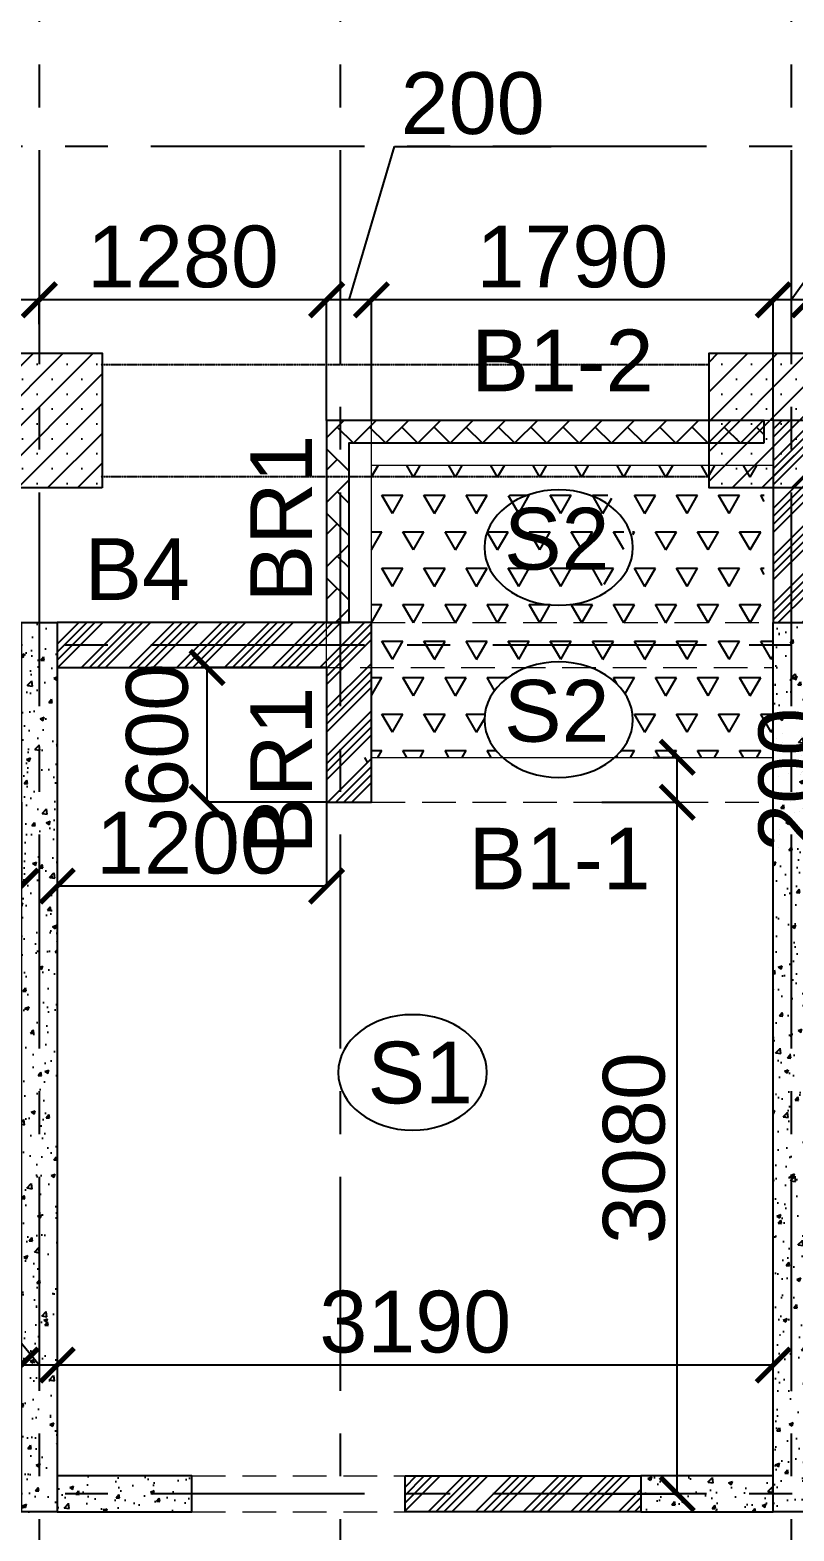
# Model space of a CAD drawing. Header units: inches. Extents: x 278200 to 407749, y -182622 to -96622.
# Drawn here: x 341108 to 344512, y -109990 to -103306 of the extents above; entities that cross this region are included whole.
import ezdxf

# ---------------------------------------------------------------- set-up
doc = ezdxf.new("R2010")
doc.units = ezdxf.units.IN
doc.header["$MEASUREMENT"] = 0
for name, pattern in [('CENTER', [50.8, 31.75, -6.35, 6.35, -6.35]), ('DASHED2', [9.525, 6.35, -3.175]), ('Hidden', [3, 2, -1])]:
    doc.linetypes.add(name, pattern=pattern)
for name, color, linetype in [('160 R.C. WALL HAT', 8, 'Continuous'), ('160 R.C.WALL', 6, 'Continuous'), ('AR-Column', 40, 'Continuous'), ('AR-Hidden', 251, 'DASHED2'), ('BAL. PARAPET WALL', 4, 'Continuous'), ('BEAM TEXT', 4, 'Continuous'), ('DIM', 251, 'Continuous'), ('GRID', 8, 'CENTER'), ('NON S.WALL HATCH', 8, 'Continuous'), ('NON STRUC R.C.WALL', 6, 'Continuous'), ('NON.STRUC.R.C.WALLS', 1, 'Continuous'), ('PARAPET WALL', 4, 'Continuous'), ('SUNKEN', 8, 'Continuous')]:
    doc.layers.add(name, color=color, linetype=linetype)
for name, color, linetype, lineweight in [('BEAMS', 3, 'Continuous', 0), ('SLAB CIR', 1, 'Continuous', 25), ('SLAB TXT', 3, 'Continuous', 0)]:
    doc.layers.add(name, color=color, linetype=linetype, lineweight=lineweight)
doc.styles.add('T200', font='sanss___.ttf', dxfattribs={"height": 275})
doc.styles.add('T300', font='sanss___.ttf', dxfattribs={"height": 350})
doc.dimstyles.new('T 200', dxfattribs={"dimtxt": 275, "dimasz": 150, "dimexe": 1, "dimexo": 0, "dimgap": 50, "dimtad": 1, "dimdec": 0, "dimrnd": 5, "dimdsep": 46, "dimtxsty": 'T200', "dimblk": 'ARCHTICK', "dimcen": 2.5, "dimdle": 1, "dimclrd": 5, "dimclre": 253, "dimclrt": 1, "dimadec": 0, "dimazin": 0, "dimtfac": 1, "dimtdec": 0, "dimtmove": 2, "dimatfit": 3, "dimfxl": 0, "dimarcsym": 0})
pattern_1 = [(45, (2626358.34, -227125.94), (-106.066017, 106.066017), []), (45, (2626393.7, -227125.94), (-106.066017, 106.066017), []), (45, (2626429.05, -227125.94), (-106.066017, 106.066017), []), (45, (2626464.41, -227125.94), (-106.066017, 106.066017), [])]
pattern_2 = [(50, (2464819.82, 125850.9), (179.315046, -15.688034), [18.75, -206.25]), (355, (2464819.82, 125850.9), (-34.687833, 188.048033), [15, -165]), (100.451444, (2464834.76, 125849.6), (144.627212, 172.359998), [15.935048, -175.285528]), (46.1842, (2464819.82, 125900.9), (266.810333, -41.37982), [28.125, -309.375]), (96.635635, (2464842.05, 125897.46), (233.665486, 243.52965), [23.902586, -262.92844]), (351.184164, (2464819.82, 125900.9), (233.665486, 243.52965), [22.5, -247.5]), (21, (2464844.82, 125888.4), (149.226763, -100.654723), [18.75, -206.25]), (326, (2464844.82, 125888.4), (60.828833, 181.287511), [15, -165]), (71.451445, (2464857.25, 125880.02), (210.055594, 80.632788), [15.935047, -175.285528]), (37.5, (2464819.816, 125850.906), (3.0399638, 83.2234635), [0, -163, 0, -167.5, 0, -165.625]), (7.5, (2464819.82, 125850.91), (65.7673844, 98.602928), [0, -95.5, 0, -159.25, 0, -63.125]), (327.5, (2464764.066, 125850.906), (133.455609, -5.638718), [0, -62.5, 0, -195, 0, -258.75]), (317.5, (2464739.07, 125850.91), (145.7965423, 25.0262456), [0, -81.25, 0, -129.5, 0, -183.75])]
pattern_3 = [(45, (-132245.64, 75915.45), (-66.29126, 66.29126), []), (45, (-132179.35, 75915.45), (-66.29126, 66.29126), [0, -93.75])]

# ---------------------------------------------------------------- blocks, each defined once
blk = doc.blocks.new('_ARCHTICK')
at = {"color": 0, "linetype": 'ByBlock', "const_width": 0.15}
blk.add_lwpolyline([(-0.5, -0.5), (0.5, 0.5)], dxfattribs=at)
blk = doc.blocks.new('*D305')
at = {"layer": 'Defpoints', "color": 0}
for p in [(341229.3, -109251.4), (341229.3, -109266.7, 14.7), (344419.3, -109266.7, 14.7)]:
    blk.add_point(p, dxfattribs=at)
at = {"layer": 'DIM', "color": 5, "lineweight": -2}
blk.add_line((344420.3, -109251.4), (341228.3, -109251.4), dxfattribs=at)
at = {"layer": 'DIM', "color": 253, "lineweight": -2}
for p, q in [((341229.3, -109266.7), (341229.3, -109250.4)), ((344419.3, -109266.7), (344419.3, -109250.4))]:
    blk.add_line(p, q, dxfattribs=at)
at = {"layer": 'DIM', "color": 5, "lineweight": -2, "xscale": 150, "yscale": 150, "zscale": 150, "rotation": 180}
blk.add_blockref('_ARCHTICK', (341229.3, -109251.4), dxfattribs=at)
at = {"layer": 'DIM', "color": 5, "lineweight": -2, "xscale": 150, "yscale": 150, "zscale": 150}
blk.add_blockref('_ARCHTICK', (344419.3, -109251.4), dxfattribs=at)
at = {"layer": 'DIM', "color": 1, "insert": (342824.3, -109059.5), "char_height": 275, "attachment_point": 5, "style": 'T200'}
blk.add_mtext('3190', dxfattribs=at)
blk = doc.blocks.new('*D306')
at = {"layer": 'Defpoints', "color": 0}
for p in [(341069.3, -109251.4), (341229.3, -109266.7, 14.7), (341069.3, -109497.8, 14.7)]:
    blk.add_point(p, dxfattribs=at)
at = {"layer": 'DIM', "color": 5, "lineweight": -2}
for p, q in [((340805.8, -108833.3), (340133.6, -108833.3)), ((341149.3, -109251.4), (340805.8, -108833.3)), ((341230.3, -109251.4), (341068.3, -109251.4))]:
    blk.add_line(p, q, dxfattribs=at)
at = {"layer": 'DIM', "color": 253, "lineweight": -2}
for p, q in [((341069.3, -109497.8), (341069.3, -109250.4)), ((341229.3, -109266.7), (341229.3, -109250.4))]:
    blk.add_line(p, q, dxfattribs=at)
at = {"layer": 'DIM', "color": 5, "lineweight": -2, "xscale": 150, "yscale": 150, "zscale": 150, "rotation": 180}
blk.add_blockref('_ARCHTICK', (341069.3, -109251.4), dxfattribs=at)
at = {"layer": 'DIM', "color": 5, "lineweight": -2, "xscale": 150, "yscale": 150, "zscale": 150}
blk.add_blockref('_ARCHTICK', (341229.3, -109251.4), dxfattribs=at)
at = {"layer": 'DIM', "color": 1, "insert": (340469.7, -108641.5), "char_height": 275, "attachment_point": 5, "style": 'T200'}
blk.add_mtext('160', dxfattribs=at)
blk = doc.blocks.new('*D307')
at = {"layer": 'Defpoints', "color": 0}
for p in [(337919.3, -109251.4), (337919.3, -109538.5, 14.7), (341069.3, -109497.8, 14.7)]:
    blk.add_point(p, dxfattribs=at)
at = {"layer": 'DIM', "color": 5, "lineweight": -2}
blk.add_line((341070.3, -109251.4), (337918.3, -109251.4), dxfattribs=at)
at = {"layer": 'DIM', "color": 253, "lineweight": -2}
for p, q in [((337919.3, -109538.5), (337919.3, -109250.4)), ((341069.3, -109497.8), (341069.3, -109250.4))]:
    blk.add_line(p, q, dxfattribs=at)
at = {"layer": 'DIM', "color": 5, "lineweight": -2, "xscale": 150, "yscale": 150, "zscale": 150, "rotation": 180}
blk.add_blockref('_ARCHTICK', (337919.3, -109251.4), dxfattribs=at)
at = {"layer": 'DIM', "color": 5, "lineweight": -2, "xscale": 150, "yscale": 150, "zscale": 150}
blk.add_blockref('_ARCHTICK', (341069.3, -109251.4), dxfattribs=at)
at = {"layer": 'DIM', "color": 1, "insert": (339494.3, -109059.5), "char_height": 275, "attachment_point": 5, "style": 'T200'}
blk.add_mtext('3150', dxfattribs=at)
blk = doc.blocks.new('*D452')
at = {"layer": 'Defpoints', "color": 0}
for p in [(344579.3, -104507.8), (344579.3, -105044.9, 14.7), (347639.3, -105044.9, 14.7)]:
    blk.add_point(p, dxfattribs=at)
at = {"layer": 'DIM', "color": 5, "lineweight": -2}
blk.add_line((347640.3, -104507.8), (344578.3, -104507.8), dxfattribs=at)
at = {"layer": 'DIM', "color": 253, "lineweight": -2}
for p, q in [((344579.3, -105044.9), (344579.3, -104506.8)), ((347639.3, -105044.9), (347639.3, -104506.8))]:
    blk.add_line(p, q, dxfattribs=at)
at = {"layer": 'DIM', "color": 5, "lineweight": -2, "xscale": 150, "yscale": 150, "zscale": 150, "rotation": 180}
blk.add_blockref('_ARCHTICK', (344579.3, -104507.8), dxfattribs=at)
at = {"layer": 'DIM', "color": 5, "lineweight": -2, "xscale": 150, "yscale": 150, "zscale": 150}
blk.add_blockref('_ARCHTICK', (347639.3, -104507.8), dxfattribs=at)
at = {"layer": 'DIM', "color": 1, "insert": (346109.3, -104316), "char_height": 275, "attachment_point": 5, "style": 'T200'}
blk.add_mtext('3060', dxfattribs=at)
blk = doc.blocks.new('*D453')
at = {"layer": 'Defpoints', "color": 0}
for p in [(344419.3, -104507.8), (344419.3, -105044.9, 14.7), (344579.3, -105044.9, 14.7)]:
    blk.add_point(p, dxfattribs=at)
at = {"layer": 'DIM', "color": 5, "lineweight": -2}
for p, q in [((344499.3, -104507.8), (344985, -103825)), ((344985, -103825), (345657.2, -103825)), ((344580.3, -104507.8), (344418.3, -104507.8))]:
    blk.add_line(p, q, dxfattribs=at)
at = {"layer": 'DIM', "color": 253, "lineweight": -2}
for p, q in [((344419.3, -105044.9), (344419.3, -104506.8)), ((344579.3, -105044.9), (344579.3, -104506.8))]:
    blk.add_line(p, q, dxfattribs=at)
at = {"layer": 'DIM', "color": 5, "lineweight": -2, "xscale": 150, "yscale": 150, "zscale": 150, "rotation": 180}
blk.add_blockref('_ARCHTICK', (344419.3, -104507.8), dxfattribs=at)
at = {"layer": 'DIM', "color": 5, "lineweight": -2, "xscale": 150, "yscale": 150, "zscale": 150}
blk.add_blockref('_ARCHTICK', (344579.3, -104507.8), dxfattribs=at)
at = {"layer": 'DIM', "color": 1, "insert": (345321.1, -103633.2), "char_height": 275, "attachment_point": 5, "style": 'T200'}
blk.add_mtext('160', dxfattribs=at)
blk = doc.blocks.new('*D454')
at = {"layer": 'Defpoints', "color": 0}
for p in [(342629.3, -104507.8), (342629.3, -105044.9, 14.7), (344419.3, -105044.9, 14.7)]:
    blk.add_point(p, dxfattribs=at)
at = {"layer": 'DIM', "color": 5, "lineweight": -2}
blk.add_line((344420.3, -104507.8), (342628.3, -104507.8), dxfattribs=at)
at = {"layer": 'DIM', "color": 253, "lineweight": -2}
for p, q in [((342629.3, -105044.9), (342629.3, -104506.8)), ((344419.3, -105044.9), (344419.3, -104506.8))]:
    blk.add_line(p, q, dxfattribs=at)
at = {"layer": 'DIM', "color": 5, "lineweight": -2, "xscale": 150, "yscale": 150, "zscale": 150, "rotation": 180}
blk.add_blockref('_ARCHTICK', (342629.3, -104507.8), dxfattribs=at)
at = {"layer": 'DIM', "color": 5, "lineweight": -2, "xscale": 150, "yscale": 150, "zscale": 150}
blk.add_blockref('_ARCHTICK', (344419.3, -104507.8), dxfattribs=at)
at = {"layer": 'DIM', "color": 1, "insert": (343524.3, -104316.1), "char_height": 275, "attachment_point": 5, "style": 'T200'}
blk.add_mtext('1790', dxfattribs=at)
blk = doc.blocks.new('*D455')
at = {"layer": 'Defpoints', "color": 0}
for p in [(342429.3, -104507.8), (342429.3, -105044.9, 14.7), (342629.3, -105044.9, 14.7)]:
    blk.add_point(p, dxfattribs=at)
at = {"layer": 'DIM', "color": 5, "lineweight": -2}
for p, q in [((342529.3, -104507.8), (342731.2, -103825)), ((342731.2, -103825), (343429.5, -103825)), ((342630.3, -104507.8), (342428.3, -104507.8))]:
    blk.add_line(p, q, dxfattribs=at)
at = {"layer": 'DIM', "color": 253, "lineweight": -2}
for p, q in [((342429.3, -105044.9), (342429.3, -104506.8)), ((342629.3, -105044.9), (342629.3, -104506.8))]:
    blk.add_line(p, q, dxfattribs=at)
at = {"layer": 'DIM', "color": 5, "lineweight": -2, "xscale": 150, "yscale": 150, "zscale": 150, "rotation": 180}
blk.add_blockref('_ARCHTICK', (342429.3, -104507.8), dxfattribs=at)
at = {"layer": 'DIM', "color": 5, "lineweight": -2, "xscale": 150, "yscale": 150, "zscale": 150}
blk.add_blockref('_ARCHTICK', (342629.3, -104507.8), dxfattribs=at)
at = {"layer": 'DIM', "color": 1, "insert": (343080.3, -103633.4), "char_height": 275, "attachment_point": 5, "style": 'T200'}
blk.add_mtext('200', dxfattribs=at)
blk = doc.blocks.new('*D456')
at = {"layer": 'Defpoints', "color": 0}
for p in [(341149.3, -104507.8), (341149.3, -104616.1, 14.7), (342429.3, -105044.9, 14.7)]:
    blk.add_point(p, dxfattribs=at)
at = {"layer": 'DIM', "color": 5, "lineweight": -2}
blk.add_line((342430.3, -104507.8), (341148.3, -104507.8), dxfattribs=at)
at = {"layer": 'DIM', "color": 253, "lineweight": -2}
for p, q in [((341149.3, -104616.1), (341149.3, -104506.8)), ((342429.3, -105044.9), (342429.3, -104506.8))]:
    blk.add_line(p, q, dxfattribs=at)
at = {"layer": 'DIM', "color": 5, "lineweight": -2, "xscale": 150, "yscale": 150, "zscale": 150, "rotation": 180}
blk.add_blockref('_ARCHTICK', (341149.3, -104507.8), dxfattribs=at)
at = {"layer": 'DIM', "color": 5, "lineweight": -2, "xscale": 150, "yscale": 150, "zscale": 150}
blk.add_blockref('_ARCHTICK', (342429.3, -104507.8), dxfattribs=at)
at = {"layer": 'DIM', "color": 1, "insert": (341789.3, -104316.1), "char_height": 275, "attachment_point": 5, "style": 'T200'}
blk.add_mtext('1280', dxfattribs=at)
blk = doc.blocks.new('*D457')
at = {"layer": 'Defpoints', "color": 0}
for p in [(339869.3, -104507.8), (341149.3, -104616.1, 14.7), (339869.3, -105044.9, 14.7)]:
    blk.add_point(p, dxfattribs=at)
at = {"layer": 'DIM', "color": 5, "lineweight": -2}
blk.add_line((341150.3, -104507.8), (339868.3, -104507.8), dxfattribs=at)
at = {"layer": 'DIM', "color": 253, "lineweight": -2}
for p, q in [((339869.3, -105044.9), (339869.3, -104506.8)), ((341149.3, -104616.1), (341149.3, -104506.8))]:
    blk.add_line(p, q, dxfattribs=at)
at = {"layer": 'DIM', "color": 5, "lineweight": -2, "xscale": 150, "yscale": 150, "zscale": 150, "rotation": 180}
blk.add_blockref('_ARCHTICK', (339869.3, -104507.8), dxfattribs=at)
at = {"layer": 'DIM', "color": 5, "lineweight": -2, "xscale": 150, "yscale": 150, "zscale": 150}
blk.add_blockref('_ARCHTICK', (341149.3, -104507.8), dxfattribs=at)
at = {"layer": 'DIM', "color": 1, "insert": (340509.3, -104316.1), "char_height": 275, "attachment_point": 5, "style": 'T200'}
blk.add_mtext('1280', dxfattribs=at)
blk = doc.blocks.new('*D467')
at = {"layer": 'Defpoints', "color": 0}
for p in [(341896.8, -106144.9), (342429.3, -106144.9, 14.7), (342429.3, -106744.9, 14.7)]:
    blk.add_point(p, dxfattribs=at)
at = {"layer": 'DIM', "color": 253, "lineweight": -2}
for p, q in [((342429.3, -106144.9), (341895.8, -106144.9)), ((342429.3, -106744.9), (341895.8, -106744.9))]:
    blk.add_line(p, q, dxfattribs=at)
at = {"layer": 'DIM', "color": 5, "lineweight": -2}
blk.add_line((341896.8, -106745.9), (341896.8, -106143.9), dxfattribs=at)
at = {"layer": 'DIM', "color": 5, "lineweight": -2, "xscale": 150, "yscale": 150, "zscale": 150}
for p, rotation in [((341896.8, -106144.9), 90), ((341896.8, -106744.9), 270)]:
    blk.add_blockref('_ARCHTICK', p, dxfattribs=dict(at, rotation=rotation))
at = {"layer": 'DIM', "color": 1, "insert": (341675, -106444.9), "char_height": 275, "attachment_point": 5, "rotation": 90, "style": 'T200'}
blk.add_mtext('600', dxfattribs=at)
blk = doc.blocks.new('*D469')
at = {"layer": 'Defpoints', "color": 0}
for p in [(343656.1, -106744.9, 14.7), (343991.6, -106744.9), (343656.1, -109824.9, 14.7)]:
    blk.add_point(p, dxfattribs=at)
at = {"layer": 'DIM', "color": 5, "lineweight": -2}
blk.add_line((343991.6, -109825.9), (343991.6, -106743.9), dxfattribs=at)
at = {"layer": 'DIM', "color": 253, "lineweight": -2}
for p, q in [((343656.1, -106744.9), (343992.6, -106744.9)), ((343656.1, -109824.9), (343992.6, -109824.9))]:
    blk.add_line(p, q, dxfattribs=at)
at = {"layer": 'DIM', "color": 5, "lineweight": -2, "xscale": 150, "yscale": 150, "zscale": 150}
for p, rotation in [((343991.6, -106744.9), 90), ((343991.6, -109824.9), 270)]:
    blk.add_blockref('_ARCHTICK', p, dxfattribs=dict(at, rotation=rotation))
at = {"layer": 'DIM', "color": 1, "insert": (343799.8, -108284.9), "char_height": 275, "attachment_point": 5, "rotation": 90, "style": 'T200'}
blk.add_mtext('3080', dxfattribs=at)
blk = doc.blocks.new('*D470')
at = {"layer": 'Defpoints', "color": 0}
for p in [(343884.7, -106544.9, 14.7), (343991.6, -106544.9), (343656.1, -106744.9, 14.7)]:
    blk.add_point(p, dxfattribs=at)
at = {"layer": 'DIM', "color": 253, "lineweight": -2}
for p, q in [((343884.7, -106544.9), (343992.6, -106544.9)), ((343656.1, -106744.9), (343992.6, -106744.9))]:
    blk.add_line(p, q, dxfattribs=at)
at = {"layer": 'DIM', "color": 5, "lineweight": -2}
blk.add_line((343991.6, -106745.9), (343991.6, -106543.9), dxfattribs=at)
at = {"layer": 'DIM', "color": 5, "lineweight": -2, "xscale": 150, "yscale": 150, "zscale": 150}
for p, rotation in [((343991.6, -106544.9), 90), ((343991.6, -106744.9), 270)]:
    blk.add_blockref('_ARCHTICK', p, dxfattribs=dict(at, rotation=rotation))
at = {"layer": 'DIM', "color": 1, "insert": (344492.6, -106644.9), "char_height": 275, "attachment_point": 5, "rotation": 90, "style": 'T200'}
blk.add_mtext('200', dxfattribs=at)
blk = doc.blocks.new('*D794')
at = {"layer": 'Defpoints', "color": 0}
for p in [(339869.3, -106744.9), (341069.3, -106744.9, 14.3), (341069.3, -107118.4)]:
    blk.add_point(p, dxfattribs=at)
at = {"layer": 'DIM', "color": 253, "lineweight": -2}
for p, q in [((339869.3, -106744.9), (339869.3, -107119.4)), ((341069.3, -106744.9), (341069.3, -107119.4))]:
    blk.add_line(p, q, dxfattribs=at)
at = {"layer": 'DIM', "color": 5, "lineweight": -2}
blk.add_line((339868.3, -107118.4), (341070.3, -107118.4), dxfattribs=at)
at = {"layer": 'DIM', "color": 5, "lineweight": -2, "xscale": 150, "yscale": 150, "zscale": 150, "rotation": 180}
blk.add_blockref('_ARCHTICK', (339869.3, -107118.4), dxfattribs=at)
at = {"layer": 'DIM', "color": 5, "lineweight": -2, "xscale": 150, "yscale": 150, "zscale": 150}
blk.add_blockref('_ARCHTICK', (341069.3, -107118.4), dxfattribs=at)
at = {"layer": 'DIM', "color": 1, "insert": (340469.3, -106926.8), "char_height": 275, "attachment_point": 5, "style": 'T200'}
blk.add_mtext('1200', dxfattribs=at)
blk = doc.blocks.new('*D795')
at = {"layer": 'Defpoints', "color": 0}
for p in [(341229.3, -106744.9, 14.3), (342429.3, -106744.9), (341229.3, -107118.4)]:
    blk.add_point(p, dxfattribs=at)
at = {"layer": 'DIM', "color": 253, "lineweight": -2}
for p, q in [((341229.3, -106744.9), (341229.3, -107119.4)), ((342429.3, -106744.9), (342429.3, -107119.4))]:
    blk.add_line(p, q, dxfattribs=at)
at = {"layer": 'DIM', "color": 5, "lineweight": -2}
blk.add_line((342430.3, -107118.4), (341228.3, -107118.4), dxfattribs=at)
at = {"layer": 'DIM', "color": 5, "lineweight": -2, "xscale": 150, "yscale": 150, "zscale": 150, "rotation": 180}
blk.add_blockref('_ARCHTICK', (341229.3, -107118.4), dxfattribs=at)
at = {"layer": 'DIM', "color": 5, "lineweight": -2, "xscale": 150, "yscale": 150, "zscale": 150}
blk.add_blockref('_ARCHTICK', (342429.3, -107118.4), dxfattribs=at)
at = {"layer": 'DIM', "color": 1, "insert": (341829.3, -106926.8), "char_height": 275, "attachment_point": 5, "style": 'T200'}
blk.add_mtext('1200', dxfattribs=at)
blk = doc.blocks.new('A$C02A55DAE')
at = {"layer": 'NON S.WALL HATCH'}
h = blk.add_hatch(dxfattribs=at)
h.set_pattern_fill('SACNCR', color=256, scale=1000)
h.set_pattern_definition(pattern_3)
h.paths.add_polyline_path([(56168.6, 600), (55568.6, 600), (55568.6, 1200), (56168.6, 1200)])
h = blk.add_hatch(dxfattribs=at)
h.set_pattern_fill('SACNCR', color=256, scale=1000)
h.set_pattern_definition(pattern_3)
h.paths.add_polyline_path([(59472.5, 600), (58872.5, 600), (58872.5, 1200), (59472.5, 1200)])
at = {"layer": 'AR-Column', "color": 4, "elevation": -29.5}
for points in [[(56168.6, 600), (55568.6, 600), (55568.6, 1200), (56168.6, 1200)], [(59472.5, 600), (58872.5, 600), (58872.5, 1200), (59472.5, 1200)]]:
    blk.add_lwpolyline(points, close=True, dxfattribs=at)
at = {"layer": 'AR-Hidden', "ltscale": 0.009}
for p, q in [((56162.5, 1150, -29.5), (58872.5, 1150, -29.5)), ((56162.5, 650, -29.5), (58872.5, 650, -29.5))]:
    blk.add_line(p, q, dxfattribs=at)

msp = doc.modelspace()

# ---------------------------------------------------------------- hatches: boundary and pattern name
at = {"layer": '160 R.C. WALL HAT'}
h = msp.add_hatch(dxfattribs=at)
h.set_pattern_fill('AR-CONC', color=256, scale=25)
h.set_pattern_definition(pattern_2)
h.paths.add_polyline_path([(341069.3, -105944.9), (341229.3, -105944.9), (341229.3, -109904.9), (341069.3, -109904.9)])
h = msp.add_hatch(dxfattribs=at)
h.set_pattern_fill('AR-CONC', color=256, scale=25)
h.set_pattern_definition(pattern_2)
h.paths.add_polyline_path([(344419.3, -105944.9), (344579.3, -105944.9), (344579.3, -109904.9), (344419.3, -109904.9)])
h = msp.add_hatch(dxfattribs=at)
h.set_pattern_fill('AR-CONC', color=256, scale=25)
h.set_pattern_definition(pattern_2)
h.paths.add_polyline_path([(341829.3, -109744.9), (341829.3, -109904.9), (341229.3, -109904.9), (341229.3, -109744.9)])
h = msp.add_hatch(dxfattribs=at)
h.set_pattern_fill('AR-CONC', color=256, scale=25)
h.set_pattern_definition(pattern_2)
h.paths.add_polyline_path([(344419.3, -109744.9), (343829.3, -109744.9), (343829.3, -109904.9), (344419.3, -109904.9)])
at = {"layer": 'BAL. PARAPET WALL'}
h = msp.add_hatch(dxfattribs=at)
h.set_pattern_fill('AR-HBONE', color=256, angle=-90, style=0)
h.set_pattern_definition([(315, (841060.63, 2020013.36), (143.684098, -4e-14), [304.8, -101.6]), (45, (841132.47, 2019941.51), (143.684098, -4e-14), [304.8, -101.6])])
h.paths.add_polyline_path([(344379.3, -105144.9), (344379.3, -105044.9), (342429.3, -105044.9), (342429.3, -105944.9), (342529.3, -105944.9), (342529.3, -105144.9)])
at = {"layer": 'NON STRUC R.C.WALL'}
h = msp.add_hatch(dxfattribs=at)
h.set_pattern_fill('ANSI34', color=1, scale=200)
h.set_pattern_definition([(45, (2626358.34, -227165.94), (-106.066017, 106.066017), []), (45, (2626393.7, -227165.94), (-106.066017, 106.066017), []), (45, (2626429.05, -227165.94), (-106.066017, 106.066017), []), (45, (2626464.41, -227165.94), (-106.066017, 106.066017), [])])
h.paths.add_polyline_path([(344419.3, -105944.9), (344579.3, -105944.9), (344579.3, -105044.9), (344419.3, -105044.9)])
h = msp.add_hatch(dxfattribs=at)
h.set_pattern_fill('ANSI34', color=1, scale=200)
h.set_pattern_definition(pattern_1)
h.paths.add_polyline_path([(341229.3, -106144.9), (342429.3, -106144.9), (342429.3, -106744.9), (342629.3, -106744.9), (342629.3, -105944.9), (341229.3, -105944.9)])
h = msp.add_hatch(dxfattribs=at)
h.set_pattern_fill('ANSI34', color=1, scale=200)
h.set_pattern_definition(pattern_1)
h.paths.add_polyline_path([(342779.3, -109744.9), (343829.3, -109744.9), (343829.3, -109904.9), (342779.3, -109904.9)])
at = {"layer": 'SUNKEN'}
h = msp.add_hatch(dxfattribs=at)
h.set_pattern_fill('TRIANG', color=256, scale=500)
h.set_pattern_definition([(60, (2581941.19, -332303.54), (-93.75, 162.379763), [93.75, -93.75]), (120, (2581941.19, -332303.54), (-187.5, 1e-07), [93.75, -93.75]), (0, (2581894.31, -332222.35), (93.75, 162.379763), [93.75, -93.75])])
h.paths.add_polyline_path([(344379.3, -105244.9), (342629.3, -105244.9), (342629.3, -105944.9), (344379.3, -105944.9)])
edge = h.paths.add_edge_path(flags=16)
edge.add_ellipse((343463.2, -105570.6), major_axis=(331, 0), ratio=0.77685, start_angle=0, end_angle=360, ccw=False)
h.paths.add_polyline_path([(344419.3, -105944.9), (342629.3, -105944.9), (342629.3, -106144.9), (344419.3, -106144.9)])
h.paths.add_polyline_path([(343752.9, -105788.7), (343752.9, -105357.6), (343147.8, -105357.6), (343147.8, -105788.7)], flags=16)
edge = h.paths.add_edge_path()
edge.add_line((343621.1, -106151.2), (343632.5, -106156.3))
edge.add_line((343632.5, -106156.3), (343643.7, -106161.7))
edge.add_line((343643.7, -106161.7), (343654.6, -106167.4))
edge.add_line((343654.6, -106167.4), (343665.2, -106173.5))
edge.add_line((343665.2, -106173.5), (343675.4, -106179.9))
edge.add_line((343675.4, -106179.9), (343685.4, -106186.6))
edge.add_line((343685.4, -106186.6), (343695, -106193.6))
edge.add_line((343695, -106193.6), (343704.2, -106200.9))
edge.add_line((343704.2, -106200.9), (343713, -106208.5))
edge.add_line((343713, -106208.5), (343721.4, -106216.4))
edge.add_line((343721.4, -106216.4), (343729.5, -106224.5))
edge.add_line((343729.5, -106224.5), (343737.1, -106232.8))
edge.add_line((343737.1, -106232.8), (343744.3, -106241.4))
edge.add_line((343744.3, -106241.4), (343751, -106250.2))
edge.add_line((343751, -106250.2), (343757.3, -106259.2))
edge.add_line((343757.3, -106259.2), (343763.1, -106268.3))
edge.add_line((343763.1, -106268.3), (343768.4, -106277.7))
edge.add_line((343768.4, -106277.7), (343773.3, -106287.2))
edge.add_line((343773.3, -106287.2), (343777.6, -106296.8))
edge.add_line((343777.6, -106296.8), (343781.5, -106306.6))
edge.add_line((343781.5, -106306.6), (343784.9, -106316.5))
edge.add_line((343784.9, -106316.5), (343787.7, -106326.5))
edge.add_line((343787.7, -106326.5), (343790.1, -106336.5))
edge.add_line((343790.1, -106336.5), (343791.9, -106346.7))
edge.add_line((343791.9, -106346.7), (343793.2, -106356.8))
edge.add_line((343793.2, -106356.8), (343794, -106367))
edge.add_line((343794, -106367), (343794.2, -106377.3))
edge.add_line((343794.2, -106377.3), (343794, -106387.5))
edge.add_line((343794, -106387.5), (343793.2, -106397.7))
edge.add_line((343793.2, -106397.7), (343791.9, -106407.9))
edge.add_line((343791.9, -106407.9), (343790.1, -106418))
edge.add_line((343790.1, -106418), (343787.7, -106428.1))
edge.add_line((343787.7, -106428.1), (343784.9, -106438))
edge.add_line((343784.9, -106438), (343781.5, -106447.9))
edge.add_line((343781.5, -106447.9), (343777.6, -106457.7))
edge.add_line((343777.6, -106457.7), (343773.3, -106467.3))
edge.add_line((343773.3, -106467.3), (343768.4, -106476.8))
edge.add_line((343768.4, -106476.8), (343763.1, -106486.2))
edge.add_line((343763.1, -106486.2), (343757.3, -106495.4))
edge.add_line((343757.3, -106495.4), (343751, -106504.4))
edge.add_line((343751, -106504.4), (343744.3, -106513.1))
edge.add_line((343744.3, -106513.1), (343737.1, -106521.7))
edge.add_line((343737.1, -106521.7), (343729.5, -106530.1))
edge.add_line((343729.5, -106530.1), (343721.4, -106538.2))
edge.add_line((343721.4, -106538.2), (343713, -106546))
edge.add_line((343713, -106546), (343704.2, -106553.6))
edge.add_line((343704.2, -106553.6), (343695, -106560.9))
edge.add_line((343695, -106560.9), (343685.4, -106567.9))
edge.add_line((343685.4, -106567.9), (343675.4, -106574.6))
edge.add_line((343675.4, -106574.6), (343665.2, -106581))
edge.add_line((343665.2, -106581), (343658.4, -106584.9))
edge.add_line((343658.4, -106544.9), (344419.3, -106544.9))
edge.add_line((344419.3, -106544.9), (344419.3, -106144.9))
edge.add_line((344419.3, -106144.9), (343604.9, -106144.9))
edge.add_line((343604.9, -106144.9), (343609.4, -106146.6))
edge.add_line((343609.4, -106146.6), (343621.1, -106151.2))
edge = h.paths.add_edge_path()
edge.add_line((343317.1, -106146.6), (343321.6, -106144.9))
edge.add_line((343321.6, -106144.9), (342589.3, -106144.9))
edge.add_line((342629.3, -106144.9), (342629.3, -106584.9))
edge.add_line((342589.3, -106544.9), (343268.1, -106544.9))
edge.add_line((343268.1, -106544.9), (343261.3, -106581))
edge.add_line((343261.3, -106581), (343251, -106574.6))
edge.add_line((343251, -106574.6), (343241.1, -106567.9))
edge.add_line((343241.1, -106567.9), (343231.5, -106560.9))
edge.add_line((343231.5, -106560.9), (343222.3, -106553.6))
edge.add_line((343222.3, -106553.6), (343213.5, -106546))
edge.add_line((343213.5, -106546), (343205, -106538.2))
edge.add_line((343205, -106538.2), (343197, -106530.1))
edge.add_line((343197, -106530.1), (343189.4, -106521.7))
edge.add_line((343189.4, -106521.7), (343182.2, -106513.1))
edge.add_line((343182.2, -106513.1), (343175.5, -106504.4))
edge.add_line((343175.5, -106504.4), (343169.2, -106495.4))
edge.add_line((343169.2, -106495.4), (343163.4, -106486.2))
edge.add_line((343163.4, -106486.2), (343158.1, -106476.8))
edge.add_line((343158.1, -106476.8), (343153.2, -106467.3))
edge.add_line((343153.2, -106467.3), (343148.9, -106457.7))
edge.add_line((343148.9, -106457.7), (343145, -106447.9))
edge.add_line((343145, -106447.9), (343141.6, -106438))
edge.add_line((343141.6, -106438), (343138.8, -106428.1))
edge.add_line((343138.8, -106428.1), (343136.4, -106418))
edge.add_line((343136.4, -106418), (343134.6, -106407.9))
edge.add_line((343134.6, -106407.9), (343133.3, -106397.7))
edge.add_line((343133.3, -106397.7), (343132.5, -106387.5))
edge.add_line((343132.5, -106387.5), (343132.2, -106377.3))
edge.add_line((343132.2, -106377.3), (343132.5, -106367))
edge.add_line((343132.5, -106367), (343133.3, -106356.8))
edge.add_line((343133.3, -106356.8), (343134.6, -106346.7))
edge.add_line((343134.6, -106346.7), (343136.4, -106336.5))
edge.add_line((343136.4, -106336.5), (343138.8, -106326.5))
edge.add_line((343138.8, -106326.5), (343141.6, -106316.5))
edge.add_line((343141.6, -106316.5), (343145, -106306.6))
edge.add_line((343145, -106306.6), (343148.9, -106296.8))
edge.add_line((343148.9, -106296.8), (343153.2, -106287.2))
edge.add_line((343153.2, -106287.2), (343158.1, -106277.7))
edge.add_line((343158.1, -106277.7), (343163.4, -106268.3))
edge.add_line((343163.4, -106268.3), (343169.2, -106259.2))
edge.add_line((343169.2, -106259.2), (343175.5, -106250.2))
edge.add_line((343175.5, -106250.2), (343182.2, -106241.4))
edge.add_line((343182.2, -106241.4), (343189.4, -106232.8))
edge.add_line((343189.4, -106232.8), (343197, -106224.5))
edge.add_line((343197, -106224.5), (343205, -106216.4))
edge.add_line((343205, -106216.4), (343213.5, -106208.5))
edge.add_line((343213.5, -106208.5), (343222.3, -106200.9))
edge.add_line((343222.3, -106200.9), (343231.5, -106193.6))
edge.add_line((343231.5, -106193.6), (343241.1, -106186.6))
edge.add_line((343241.1, -106186.6), (343251, -106179.9))
edge.add_line((343251, -106179.9), (343261.3, -106173.5))
edge.add_line((343261.3, -106173.5), (343271.9, -106167.4))
edge.add_line((343271.9, -106167.4), (343282.8, -106161.7))
edge.add_line((343282.8, -106161.7), (343294, -106156.3))
edge.add_line((343294, -106156.3), (343305.4, -106151.2))
edge.add_line((343305.4, -106151.2), (343317.1, -106146.6))

# ---------------------------------------------------------------- linework, layer by layer
at = {"layer": '160 R.C.WALL'}
for p, q in [((344419.3, -109744.9, 14.7), (343829.3, -109744.9, 14.7)), ((343829.3, -109744.9, 14.7), (343829.3, -109904.9, 14.7)), ((343829.3, -109904.9, 14.7), (344419.3, -109904.9, 14.7))]:
    msp.add_line(p, q, dxfattribs=at)
at = {"layer": '160 R.C.WALL', "elevation": 14.7}
for points in [[(341229.3, -109904.9), (341069.3, -109904.9), (341069.3, -105944.9), (341229.3, -105944.9)], [(344579.3, -109904.9), (344419.3, -109904.9), (344419.3, -105944.9), (344579.3, -105944.9)]]:
    msp.add_lwpolyline(points, close=True, dxfattribs=at)
msp.add_lwpolyline([(341229.3, -109904.9), (341829.3, -109904.9), (341829.3, -109744.9), (341229.3, -109744.9)], dxfattribs=at)
at = {"layer": 'BAL. PARAPET WALL'}
msp.add_lwpolyline([(344379.3, -105144.9), (344379.3, -105044.9), (342429.3, -105044.9), (342429.3, -105944.9), (342529.3, -105944.9), (342529.3, -105144.9), (344379.3, -105144.9)], dxfattribs=at)
at = {"layer": 'BEAMS', "color": 4, "linetype": 'Continuous', "ltscale": 0.01}
for p, q in [((342429.3, -106744.9, 14.7), (342429.3, -105044.9, 14.7)), ((344419.3, -105044.9, 14.7), (342429.3, -105044.9, 14.7)), ((342629.3, -106744.9, 14.7), (342629.3, -105044.9, 14.7)), ((344419.3, -105244.9, 14.7), (342629.3, -105244.9, 14.7)), ((341229.3, -105944.9, 14.7), (342629.3, -105944.9, 14.7)), ((342629.3, -106544.9, 14.7), (344419.3, -106544.9, 14.7))]:
    msp.add_line(p, q, dxfattribs=at)
at = {"layer": 'BEAMS', "linetype": 'Hidden', "ltscale": 75}
for p, q in [((342629.3, -105944.9, 14.7), (344419.3, -105944.9, 14.7)), ((341229.3, -106144.9, 14.7), (344419.3, -106144.9, 14.7)), ((342629.3, -106744.9, 14.7), (344419.3, -106744.9, 14.7)), ((341829.3, -109744.9, 14.7), (343829.3, -109744.9, 14.7)), ((341829.3, -109904.9, 14.7), (343829.3, -109904.9, 14.7))]:
    msp.add_line(p, q, dxfattribs=at)
at = {"layer": 'GRID', "ltscale": 30}
for p, q in [((341149.3, -99268.8, 14.7), (341149.3, -130305.3, 14.7)), ((342489.3, -99268.8, 14.7), (342489.3, -130305.3, 14.7)), ((344499.3, -99268.8, 14.7), (344499.3, -130305.3, 14.7)), ((366982.1, -103825, 14.7), (280837.7, -103825, 14.7)), ((366982.1, -106044.9, 14.7), (280837.7, -106044.9, 14.7)), ((366982.1, -109824.9, 14.7), (280837.7, -109824.9, 14.7))]:
    msp.add_line(p, q, dxfattribs=at)
at = {"layer": 'NON.STRUC.R.C.WALLS', "elevation": 14.7}
for points in [[(344419.3, -105944.9), (344579.3, -105944.9), (344579.3, -105044.9), (344419.3, -105044.9)], [(342779.3, -109744.9), (343829.3, -109744.9), (343829.3, -109904.9), (342779.3, -109904.9)]]:
    msp.add_lwpolyline(points, close=True, dxfattribs=at)
msp.add_lwpolyline([(341229.3, -106144.9), (342429.3, -106144.9), (342429.3, -106744.9), (342629.3, -106744.9), (342629.3, -105944.9), (341229.3, -105944.9)], dxfattribs=at)
at = {"layer": 'PARAPET WALL'}
msp.add_line((342429.3, -106744.9, 14.7), (342629.3, -106744.9, 14.7), dxfattribs=at)
at = {"layer": 'SLAB CIR', "extrusion": (0, 0, -1)}
for centre in [(343463.2, -105610.6, -0.7), (343463.2, -106377.3, -0.7), (342812.2, -107948, -0.7)]:
    msp.add_ellipse(centre, major_axis=(331, 0), ratio=0.77685, dxfattribs=at)

# ---------------------------------------------------------------- block references
at = {"layer": 'DIM', "color": 1}
msp.add_blockref('A$C02A55DAE', (285260.7, -105944.9, 29.5), dxfattribs=at)

# ---------------------------------------------------------------- texts
at = {"layer": 'BEAM TEXT', "style": 'T300'}
for s, p in [('B1-2', (343074.4, -104914.9)), ('B4', (341350.4, -105844.1)), ('B1-1', (343061.5, -107133.1))]:
    msp.add_text(s, height=275, dxfattribs=at).set_placement(p)
for p in [(342364.4, -105855), (342364.4, -106977.3)]:
    msp.add_text('BR1', height=275, rotation=90, dxfattribs=at).set_placement(p)
at = {"layer": 'SLAB TXT', "style": 'T300'}
for s, p in [('S2', (343219.7, -105708.6)), ('S2', (343219.7, -106475.2)), ('S1', (342611.8, -108086))]:
    msp.add_text(s, height=275, dxfattribs=at).set_placement(p)

# ---------------------------------------------------------------- dimensions: what is measured, and where the dimension line sits
at = {"layer": 'DIM'}
for base, p1, p2, picture, middle in [((342429.3, -104507.8), (342629.3, -105044.9, 14.7), (342429.3, -105044.9, 14.7), '*D455', (342781.2, -103825)), ((344419.3, -104507.8), (344579.3, -105044.9, 14.7), (344419.3, -105044.9, 14.7), '*D453', (345035, -103825)), ((341069.3, -109251.4), (341229.3, -109266.7, 14.7), (341069.3, -109497.8, 14.7), '*D306', (340755.8, -108833.3))]:
    dim = msp.add_linear_dim(base=base, p1=p1, p2=p2, angle=180, dimstyle='T 200', override={"dimtmove": 1}, dxfattribs=at)
    dim.commit()
    dim.dimension.update_dxf_attribs({"geometry": picture, "text_midpoint": middle, "dimtype": 160})
for base, p1, p2, angle, picture, middle in [((339869.3, -104507.8), (341149.3, -104616.1, 14.7), (339869.3, -105044.9, 14.7), 180, '*D457', (340509.3, -104316.1)), ((341149.3, -104507.8), (342429.3, -105044.9, 14.7), (341149.3, -104616.1, 14.7), 180, '*D456', (341789.3, -104316.1)), ((342629.3, -104507.8), (344419.3, -105044.9, 14.7), (342629.3, -105044.9, 14.7), 180, '*D454', (343524.3, -104316.1)), ((344579.3, -104507.8), (347639.3, -105044.9, 14.7), (344579.3, -105044.9, 14.7), 180, '*D452', (346109.3, -104316)), ((343991.6, -106544.9), (343656.1, -106744.9, 14.7), (343884.7, -106544.9, 14.7), 90, '*D470', (344492.6, -106644.9)), ((343991.6, -106744.9), (343656.1, -109824.9, 14.7), (343656.1, -106744.9, 14.7), 90, '*D469', (343799.8, -108284.9)), ((337919.3, -109251.4), (341069.3, -109497.8, 14.7), (337919.3, -109538.5, 14.7), 180, '*D307', (339494.3, -109059.5)), ((341229.3, -109251.4), (344419.3, -109266.7, 14.7), (341229.3, -109266.7, 14.7), 180, '*D305', (342824.3, -109059.5))]:
    dim = msp.add_linear_dim(base=base, p1=p1, p2=p2, angle=angle, dimstyle='T 200', dxfattribs=at)
    dim.commit()
    dim.dimension.update_dxf_attribs({"geometry": picture, "text_midpoint": middle})
dim = msp.add_linear_dim(base=(341896.8, -106144.9), p1=(342429.3, -106744.9, 14.7), p2=(342429.3, -106144.9, 14.7), angle=90, dimstyle='T 200', dxfattribs=at)
dim.commit()
dim.dimension.update_dxf_attribs({"geometry": '*D467', "text_midpoint": (341675, -106444.9), "dimtype": 160})
for base, p1, p2, angle, picture, middle in [((341069.3, -107118.4), (339869.3, -106744.9), (341069.3, -106744.9, 14.3), 180, '*D794', (340469.3, -106926.8)), ((341229.3, -107118.4), (342429.3, -106744.9), (341229.3, -106744.9, 14.3), 0, '*D795', (341829.3, -106926.8))]:
    dim = msp.add_linear_dim(base=base, p1=p1, p2=p2, angle=angle, dimstyle='T 200', override={"dimfxl": 5000, "dimarcsym": 2}, dxfattribs=at)
    dim.commit()
    dim.dimension.update_dxf_attribs({"geometry": picture, "text_midpoint": middle})

doc.saveas('drawing.dxf')
